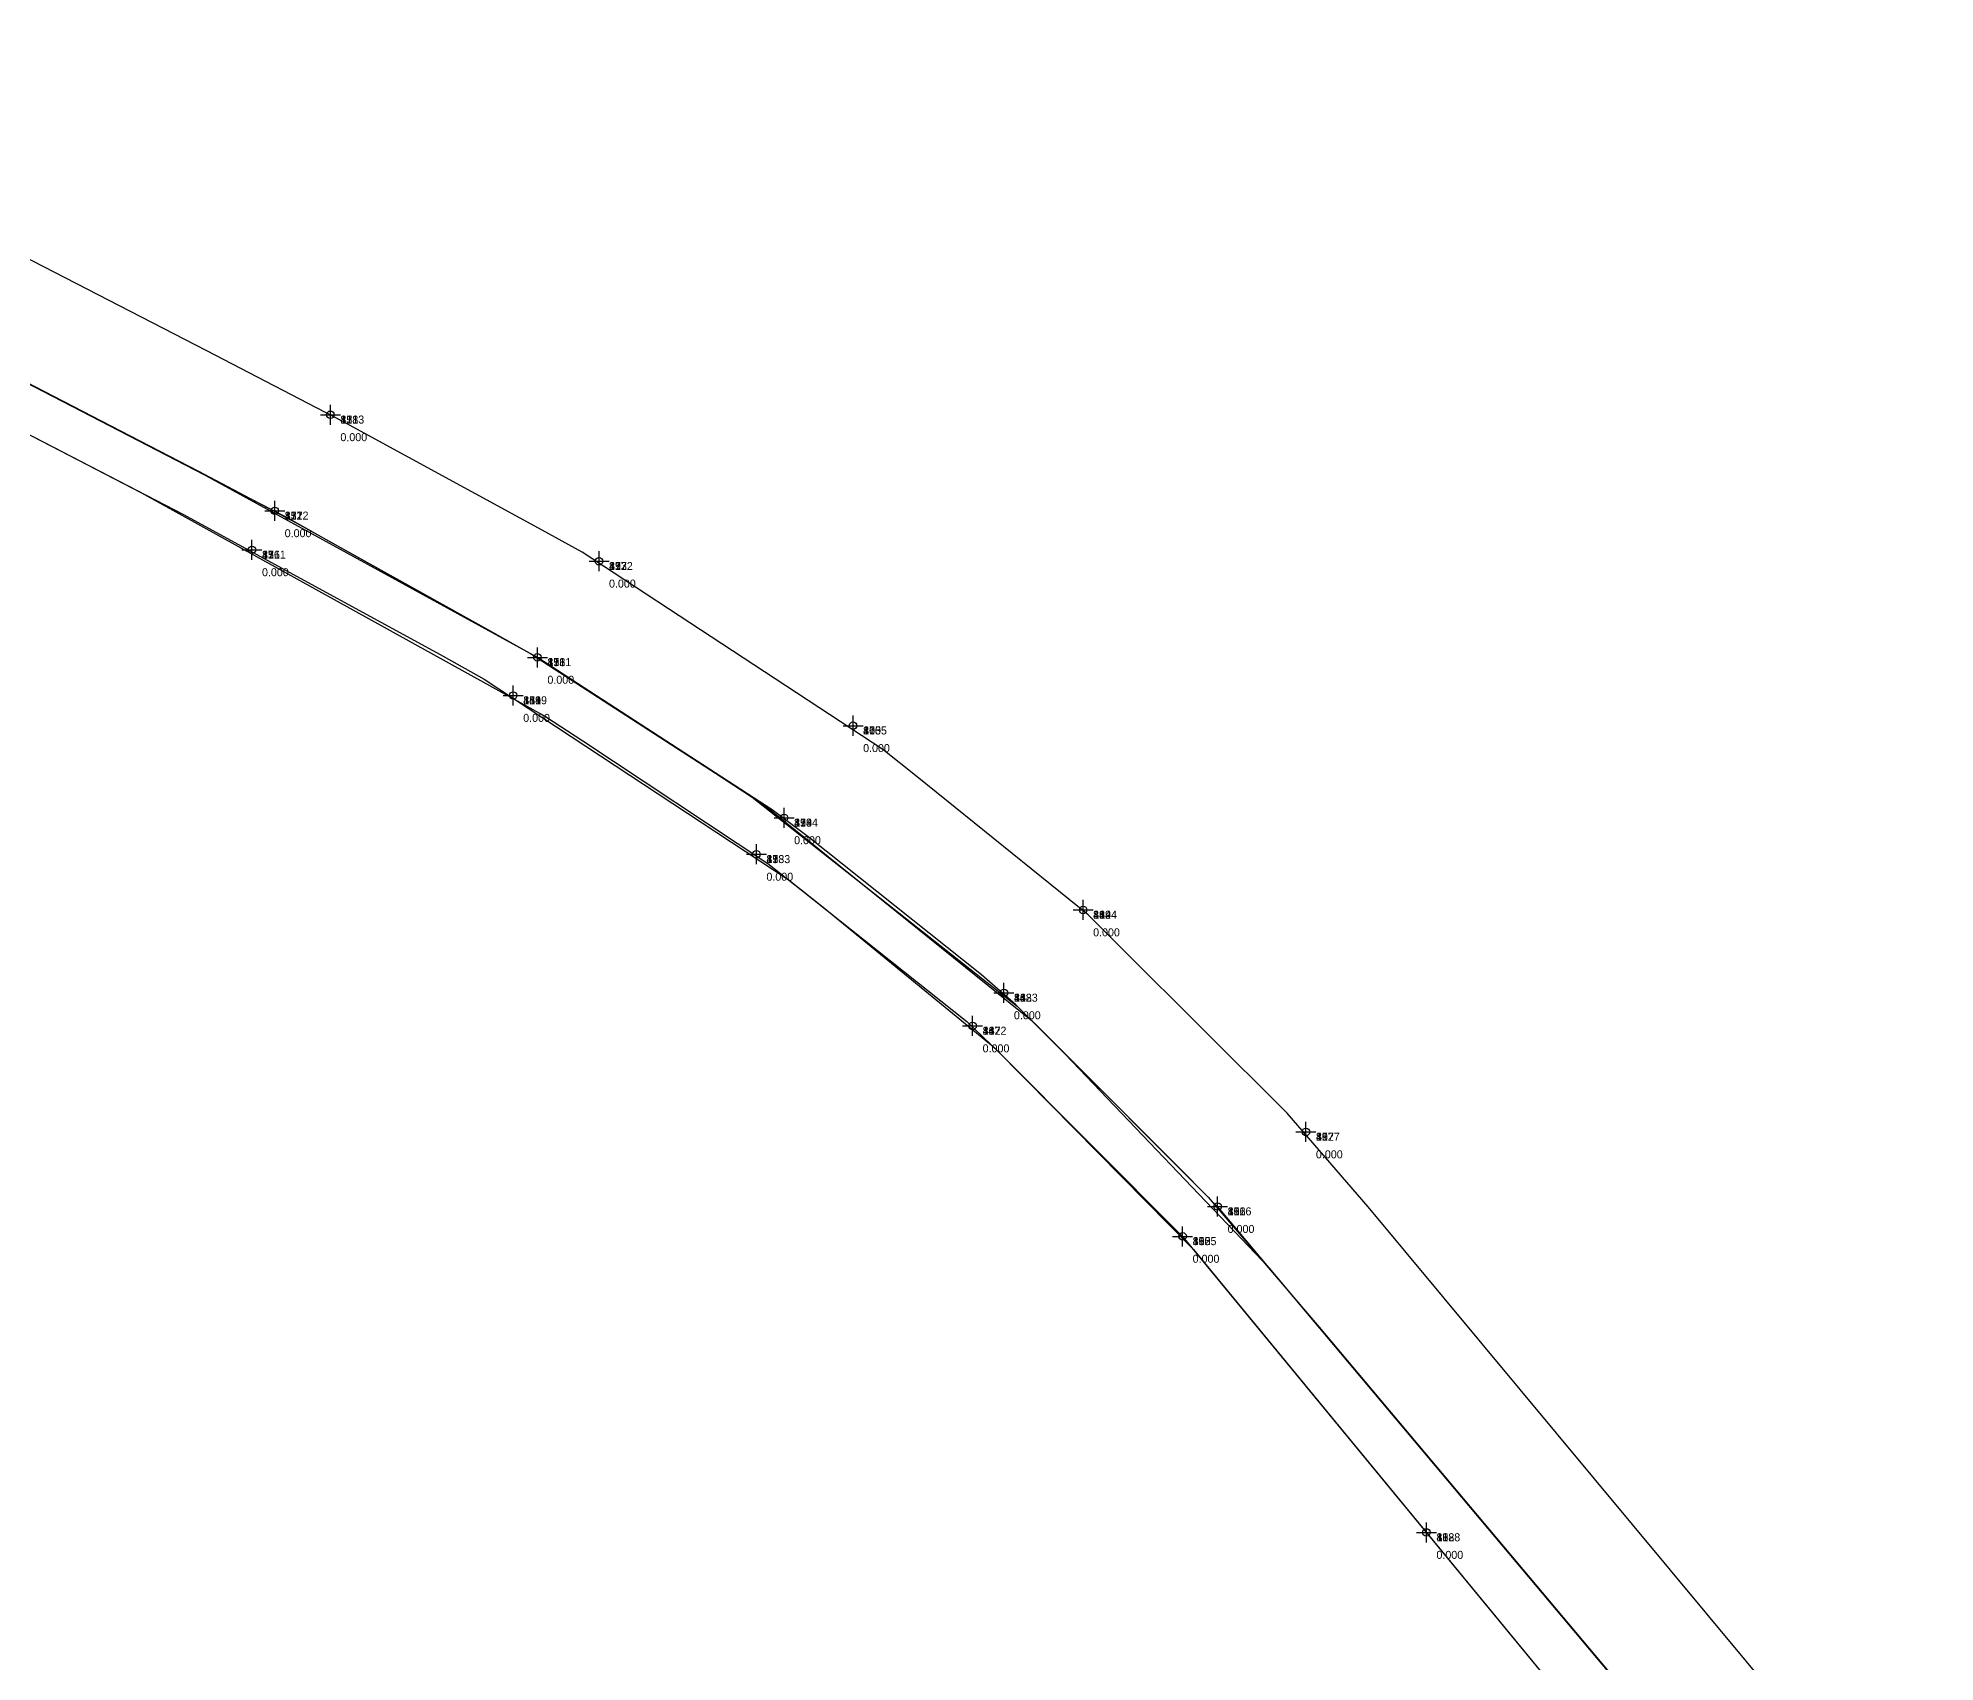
# Model space of a CAD drawing. Header units: metres. Extents: x 581016 to 32581287, y 5319908 to 5321142.
# Drawn here: x 581776.6 to 581966.3, y 5320685.7 to 5320848 of the extents above; entities that cross this region are included whole.
import ezdxf
from ezdxf.enums import TextEntityAlignment as Align

# ---------------------------------------------------------------- set-up
doc = ezdxf.new("R2010")
doc.units = ezdxf.units.M
doc.header["$PDMODE"] = 2
doc.header["$PDSIZE"] = 1
for name, color, linetype in [('Flurstuecksgrenzedxf', 7, 'Continuous'), ('Grenzpunktdxf', 7, 'Continuous'), ('PointHeights', 7, 'Continuous'), ('PointNames', 7, 'Continuous'), ('UmringPStrassenverkehrdxf', 7, 'Continuous'), ('UmringspolygonWegdxf', 7, 'Continuous')]:
    doc.layers.add(name, color=color, linetype=linetype)

msp = doc.modelspace()

# ---------------------------------------------------------------- linework, layer by layer
at = {"layer": 'Flurstuecksgrenzedxf', "color": 178}
for points in [[(581981.43, 5320644.83), (581909.57, 5320731.18), (581901.47, 5320740.53), (581884.88, 5320757.05), (581881.57, 5320760.36), (581864.46, 5320774.15), (581861.03, 5320776.9), (581830.99, 5320796.62), (581826.99, 5320798.8), (581806.99, 5320809.7), (581793.43, 5320816.73), (581705.25, 5320862.18), (581687.61, 5320871.27), (581664.67, 5320883.99), (581660.12, 5320886.51), (581617.25, 5320912.43), (581599.72, 5320923.64), (581463.3, 5321010.37)], [(581981.43, 5320644.83), (581909.57, 5320731.18), (581901.47, 5320740.53), (581884.88, 5320757.05), (581881.57, 5320760.36), (581864.46, 5320774.15), (581861.03, 5320776.9), (581830.99, 5320796.62), (581826.99, 5320798.8), (581806.99, 5320809.7), (581793.43, 5320816.73), (581705.25, 5320862.18), (581687.61, 5320871.27), (581664.67, 5320883.99), (581660.12, 5320886.51), (581617.25, 5320912.43), (581599.72, 5320923.64), (581463.3, 5321010.37)], [(581528.03, 5320956.37), (581615.38, 5320900.01), (581623.76, 5320894.78), (581650.9, 5320878.79), (581686.77, 5320859.39), (581704.41, 5320850.27), (581792.6, 5320804.7), (581802.45, 5320799.51), (581822, 5320788.61), (581825.92, 5320786.43), (581844.32, 5320774.52), (581847.99, 5320772.13), (581874.48, 5320751.23), (581877.66, 5320748.05), (581893.57, 5320732.15), (581904.67, 5320719.13), (581976.99, 5320633.09)], [(581528.03, 5320956.37), (581615.38, 5320900.01), (581623.76, 5320894.78), (581650.9, 5320878.79), (581686.77, 5320859.39), (581704.41, 5320850.27), (581792.6, 5320804.7), (581802.45, 5320799.51), (581822, 5320788.61), (581825.92, 5320786.43), (581844.32, 5320774.52), (581847.99, 5320772.13), (581874.48, 5320751.23), (581877.66, 5320748.05), (581893.57, 5320732.15), (581904.67, 5320719.13), (581976.99, 5320633.09)], [(581989.08, 5320618.7), (581914.6, 5320707.31), (581899.7, 5320725.04), (581879.28, 5320746.44), (581876, 5320749.71), (581848.87, 5320771.56), (581845.08, 5320774.02), (581826.5, 5320786.1), (581791.54, 5320805.24), (581773.38, 5320814.63), (581682.56, 5320861.56), (581677.24, 5320864.44), (581653.58, 5320877.33), (581648.88, 5320879.98), (581625.65, 5320893.67), (581621, 5320896.41), (581532.2, 5320953.68)], [(581989.08, 5320618.7), (581914.6, 5320707.31), (581899.7, 5320725.04), (581879.28, 5320746.44), (581876, 5320749.71), (581848.87, 5320771.56), (581845.08, 5320774.02), (581826.5, 5320786.1), (581791.54, 5320805.24), (581773.38, 5320814.63), (581682.56, 5320861.56), (581677.24, 5320864.44), (581653.58, 5320877.33), (581648.88, 5320879.98), (581625.65, 5320893.67), (581621, 5320896.41), (581532.2, 5320953.68)], [(581586.55, 5320912.54), (581588.2, 5320911.51), (581589.84, 5320910.48), (581591.49, 5320909.45), (581593.14, 5320908.42), (581594.79, 5320907.39), (581596.44, 5320906.36), (581617.87, 5320892.95), (581622.55, 5320890.19), (581645.85, 5320876.43), (581650.55, 5320873.74), (581674.3, 5320860.8), (581679.05, 5320858.22), (581768.73, 5320811.93), (581786.9, 5320802.56), (581827.32, 5320780.17), (581831.05, 5320777.74), (581849.55, 5320765.49), (581852.87, 5320762.86), (581869.44, 5320749.71), (581872.68, 5320746.59), (581891.02, 5320728.22), (581935.37, 5320674.36)], [(581586.55, 5320912.54), (581588.2, 5320911.51), (581589.84, 5320910.48), (581591.49, 5320909.45), (581593.14, 5320908.42), (581594.79, 5320907.39), (581596.44, 5320906.36), (581617.87, 5320892.95), (581622.55, 5320890.19), (581645.85, 5320876.43), (581650.55, 5320873.74), (581674.3, 5320860.8), (581679.05, 5320858.22), (581768.73, 5320811.93), (581786.9, 5320802.56), (581827.32, 5320780.17), (581831.05, 5320777.74), (581849.55, 5320765.49), (581852.87, 5320762.86), (581869.44, 5320749.71), (581872.68, 5320746.59), (581891.02, 5320728.22), (581935.37, 5320674.36)]]:
    msp.add_lwpolyline(points, dxfattribs=at)
at = {"layer": 'Grenzpunktdxf', "color": 178}
for centre in [(581805.8, 5320810.35), (581805.8, 5320810.35), (581805.8, 5320810.35), (581805.8, 5320810.35), (581800.23, 5320800.75), (581800.23, 5320800.75), (581800.23, 5320800.75), (581800.23, 5320800.75), (581797.96, 5320796.85), (581797.96, 5320796.85), (581797.96, 5320796.85), (581797.96, 5320796.85), (581832.66, 5320795.71), (581832.66, 5320795.71), (581832.66, 5320795.71), (581832.66, 5320795.71), (581826.5, 5320786.1), (581826.5, 5320786.1), (581826.5, 5320786.1), (581826.5, 5320786.1), (581824.08, 5320782.29), (581824.08, 5320782.29), (581824.08, 5320782.29), (581824.08, 5320782.29), (581858.07, 5320779.27), (581858.07, 5320779.27), (581858.07, 5320779.27), (581858.07, 5320779.27), (581851.17, 5320770.06), (581851.17, 5320770.06), (581851.17, 5320770.06), (581851.17, 5320770.06), (581848.4, 5320766.41), (581848.4, 5320766.41), (581848.4, 5320766.41), (581848.4, 5320766.41), (581881.07, 5320760.85), (581881.07, 5320760.85), (581881.07, 5320760.85), (581881.07, 5320760.85), (581873.15, 5320752.56), (581873.15, 5320752.56), (581873.15, 5320752.56), (581873.15, 5320752.56), (581870.02, 5320749.25), (581870.02, 5320749.25), (581870.02, 5320749.25), (581870.02, 5320749.25), (581903.35, 5320738.66), (581903.35, 5320738.66), (581903.35, 5320738.66), (581903.35, 5320738.66), (581894.52, 5320731.2), (581894.52, 5320731.2), (581894.52, 5320731.2), (581894.52, 5320731.2), (581891.02, 5320728.22), (581891.02, 5320728.22), (581891.02, 5320728.22), (581891.02, 5320728.22), (581915.4, 5320698.62), (581915.4, 5320698.62), (581915.4, 5320698.62), (581915.4, 5320698.62)]:
    msp.add_circle(centre, 0.375, dxfattribs=at)
at = {"layer": 'Grenzpunktdxf', "linetype": 'Continuous'}
for p in [(581805.8, 5320810.35), (581805.8, 5320810.35), (581805.8, 5320810.35), (581805.8, 5320810.35), (581800.23, 5320800.75), (581800.23, 5320800.75), (581800.23, 5320800.75), (581800.23, 5320800.75), (581797.96, 5320796.85), (581797.96, 5320796.85), (581797.96, 5320796.85), (581797.96, 5320796.85), (581832.66, 5320795.71), (581832.66, 5320795.71), (581832.66, 5320795.71), (581832.66, 5320795.71), (581826.5, 5320786.1), (581826.5, 5320786.1), (581826.5, 5320786.1), (581826.5, 5320786.1), (581824.08, 5320782.29), (581824.08, 5320782.29), (581824.08, 5320782.29), (581824.08, 5320782.29), (581858.07, 5320779.27), (581858.07, 5320779.27), (581858.07, 5320779.27), (581858.07, 5320779.27), (581851.17, 5320770.06), (581851.17, 5320770.06), (581851.17, 5320770.06), (581851.17, 5320770.06), (581848.4, 5320766.41), (581848.4, 5320766.41), (581848.4, 5320766.41), (581848.4, 5320766.41), (581881.07, 5320760.85), (581881.07, 5320760.85), (581881.07, 5320760.85), (581881.07, 5320760.85), (581873.15, 5320752.56), (581873.15, 5320752.56), (581873.15, 5320752.56), (581873.15, 5320752.56), (581870.02, 5320749.25), (581870.02, 5320749.25), (581870.02, 5320749.25), (581870.02, 5320749.25), (581903.35, 5320738.66), (581903.35, 5320738.66), (581903.35, 5320738.66), (581903.35, 5320738.66), (581894.52, 5320731.2), (581894.52, 5320731.2), (581894.52, 5320731.2), (581894.52, 5320731.2), (581891.02, 5320728.22), (581891.02, 5320728.22), (581891.02, 5320728.22), (581891.02, 5320728.22), (581915.4, 5320698.62), (581915.4, 5320698.62), (581915.4, 5320698.62), (581915.4, 5320698.62)]:
    msp.add_point(p, dxfattribs=at)
at = {"layer": 'UmringPStrassenverkehrdxf', "color": 178}
for points in [[(581981.43, 5320644.83), (581909.57, 5320731.18), (581901.47, 5320740.53), (581884.88, 5320757.05), (581881.57, 5320760.36), (581864.46, 5320774.15), (581861.03, 5320776.9), (581830.99, 5320796.62), (581826.99, 5320798.8), (581806.99, 5320809.7), (581793.43, 5320816.73), (581705.25, 5320862.18), (581687.61, 5320871.27), (581664.67, 5320883.99), (581660.12, 5320886.51), (581617.25, 5320912.43), (581599.72, 5320923.64), (581463.3, 5321010.37)], [(581981.43, 5320644.83), (581909.57, 5320731.18), (581901.47, 5320740.53), (581884.88, 5320757.05), (581881.57, 5320760.36), (581864.46, 5320774.15), (581861.03, 5320776.9), (581830.99, 5320796.62), (581826.99, 5320798.8), (581806.99, 5320809.7), (581793.43, 5320816.73), (581705.25, 5320862.18), (581687.61, 5320871.27), (581664.67, 5320883.99), (581660.12, 5320886.51), (581617.25, 5320912.43), (581599.72, 5320923.64), (581463.3, 5321010.37)], [(581528.03, 5320956.37), (581615.38, 5320900.01), (581623.76, 5320894.78), (581650.9, 5320878.79), (581686.77, 5320859.39), (581704.41, 5320850.27), (581792.6, 5320804.7), (581802.45, 5320799.51), (581822, 5320788.61), (581825.92, 5320786.43), (581844.32, 5320774.52), (581847.99, 5320772.13), (581874.48, 5320751.23), (581877.66, 5320748.05), (581893.57, 5320732.15), (581904.67, 5320719.13), (581976.99, 5320633.09)], [(581528.03, 5320956.37), (581615.38, 5320900.01), (581623.76, 5320894.78), (581650.9, 5320878.79), (581686.77, 5320859.39), (581704.41, 5320850.27), (581792.6, 5320804.7), (581802.45, 5320799.51), (581822, 5320788.61), (581825.92, 5320786.43), (581844.32, 5320774.52), (581847.99, 5320772.13), (581874.48, 5320751.23), (581877.66, 5320748.05), (581893.57, 5320732.15), (581904.67, 5320719.13), (581976.99, 5320633.09)]]:
    msp.add_lwpolyline(points, dxfattribs=at)
at = {"layer": 'UmringspolygonWegdxf', "color": 178}
for points in [[(581971.38, 5320639.76), (581894.74, 5320730.94), (581891.2, 5320734.52), (581874.34, 5320751.37), (581870.9, 5320754.35), (581853.56, 5320768.15), (581849.96, 5320770.84), (581830.5, 5320783.5), (581826.61, 5320786.03), (581805.89, 5320797.59), (581801.75, 5320799.9), (581713.62, 5320845.51), (581694.93, 5320855.17), (581646.32, 5320881.49), (581641.54, 5320884.31), (581609.13, 5320904.05), (581590.61, 5320916), (581500.91, 5320973.81)], [(581971.38, 5320639.76), (581894.74, 5320730.94), (581891.2, 5320734.52), (581874.34, 5320751.37), (581870.9, 5320754.35), (581853.56, 5320768.15), (581849.96, 5320770.84), (581830.5, 5320783.5), (581826.61, 5320786.03), (581805.89, 5320797.59), (581801.75, 5320799.9), (581713.62, 5320845.51), (581694.93, 5320855.17), (581646.32, 5320881.49), (581641.54, 5320884.31), (581609.13, 5320904.05), (581590.61, 5320916), (581500.91, 5320973.81)], [(581585.81, 5320912.99), (581587.45, 5320911.97), (581589.15, 5320910.91), (581590.85, 5320909.85), (581592.54, 5320908.79), (581594.24, 5320907.73), (581616.3, 5320893.94), (581621.2, 5320890.99), (581645.17, 5320876.82), (581649.99, 5320874.04), (581674.43, 5320860.73), (581679.32, 5320858.07), (581772.42, 5320810.03), (581791.11, 5320800.38), (581817.06, 5320786.21), (581821.18, 5320783.91), (581851.67, 5320763.82), (581855.08, 5320761.11), (581872.07, 5320747.19), (581875.39, 5320743.88), (581892.1, 5320726.9), (581895.95, 5320722.23), (581934.13, 5320675.87)], [(581585.81, 5320912.99), (581587.45, 5320911.97), (581589.15, 5320910.91), (581590.85, 5320909.85), (581592.54, 5320908.79), (581594.24, 5320907.73), (581616.3, 5320893.94), (581621.2, 5320890.99), (581645.17, 5320876.82), (581649.99, 5320874.04), (581674.43, 5320860.73), (581679.32, 5320858.07), (581772.42, 5320810.03), (581791.11, 5320800.38), (581817.06, 5320786.21), (581821.18, 5320783.91), (581851.67, 5320763.82), (581855.08, 5320761.11), (581872.07, 5320747.19), (581875.39, 5320743.88), (581892.1, 5320726.9), (581895.95, 5320722.23), (581934.13, 5320675.87)]]:
    msp.add_lwpolyline(points, dxfattribs=at)

# ---------------------------------------------------------------- texts
at = {"layer": 'PointHeights', "linetype": 'Continuous'}
for p in [(581806.8, 5320808.51), (581806.8, 5320808.51), (581806.8, 5320808.51), (581806.8, 5320808.51), (581801.23, 5320798.91), (581801.23, 5320798.91), (581801.23, 5320798.91), (581801.23, 5320798.91), (581798.96, 5320795.01), (581798.96, 5320795.01), (581798.96, 5320795.01), (581798.96, 5320795.01), (581833.66, 5320793.87), (581833.66, 5320793.87), (581833.66, 5320793.87), (581833.66, 5320793.87), (581827.5, 5320784.26), (581827.5, 5320784.26), (581827.5, 5320784.26), (581827.5, 5320784.26), (581825.08, 5320780.45), (581825.08, 5320780.45), (581825.08, 5320780.45), (581825.08, 5320780.45), (581859.07, 5320777.43), (581859.07, 5320777.43), (581859.07, 5320777.43), (581859.07, 5320777.43), (581852.17, 5320768.22), (581852.17, 5320768.22), (581852.17, 5320768.22), (581852.17, 5320768.22), (581849.4, 5320764.57), (581849.4, 5320764.57), (581849.4, 5320764.57), (581849.4, 5320764.57), (581882.07, 5320759.01), (581882.07, 5320759.01), (581882.07, 5320759.01), (581882.07, 5320759.01), (581874.15, 5320750.72), (581874.15, 5320750.72), (581874.15, 5320750.72), (581874.15, 5320750.72), (581871.02, 5320747.41), (581871.02, 5320747.41), (581871.02, 5320747.41), (581871.02, 5320747.41), (581904.35, 5320736.82), (581904.35, 5320736.82), (581904.35, 5320736.82), (581904.35, 5320736.82), (581895.52, 5320729.36), (581895.52, 5320729.36), (581895.52, 5320729.36), (581895.52, 5320729.36), (581892.02, 5320726.38), (581892.02, 5320726.38), (581892.02, 5320726.38), (581892.02, 5320726.38), (581916.4, 5320696.78), (581916.4, 5320696.78), (581916.4, 5320696.78), (581916.4, 5320696.78)]:
    msp.add_text('0.000', height=0.8, dxfattribs=at).set_placement(p, align=Align.TOP_LEFT)
at = {"layer": 'PointNames', "linetype": 'Continuous'}
for s, p in [('438', (581806.8, 5320810.27)), ('853', (581806.8, 5320810.27)), ('178', (581806.8, 5320810.27)), ('1113', (581806.8, 5320810.27)), ('437', (581801.23, 5320800.67)), ('852', (581801.23, 5320800.67)), ('1112', (581801.23, 5320800.67)), ('177', (581801.23, 5320800.67)), ('436', (581798.96, 5320796.77)), ('851', (581798.96, 5320796.77)), ('176', (581798.96, 5320796.77)), ('1111', (581798.96, 5320796.77)), ('457', (581833.66, 5320795.63)), ('872', (581833.66, 5320795.63)), ('197', (581833.66, 5320795.63)), ('1132', (581833.66, 5320795.63)), ('456', (581827.5, 5320786.02)), ('871', (581827.5, 5320786.02)), ('196', (581827.5, 5320786.02)), ('1131', (581827.5, 5320786.02)), ('444', (581825.08, 5320782.21)), ('859', (581825.08, 5320782.21)), ('184', (581825.08, 5320782.21)), ('1119', (581825.08, 5320782.21)), ('460', (581859.07, 5320779.19)), ('200', (581859.07, 5320779.19)), ('875', (581859.07, 5320779.19)), ('1135', (581859.07, 5320779.19)), ('459', (581852.17, 5320769.98)), ('874', (581852.17, 5320769.98)), ('199', (581852.17, 5320769.98)), ('1134', (581852.17, 5320769.98)), ('458', (581849.4, 5320766.33)), ('873', (581849.4, 5320766.33)), ('198', (581849.4, 5320766.33)), ('1133', (581849.4, 5320766.33)), ('449', (581882.07, 5320760.77)), ('864', (581882.07, 5320760.77)), ('189', (581882.07, 5320760.77)), ('1124', (581882.07, 5320760.77)), ('448', (581874.15, 5320752.48)), ('863', (581874.15, 5320752.48)), ('188', (581874.15, 5320752.48)), ('1123', (581874.15, 5320752.48)), ('447', (581871.02, 5320749.17)), ('862', (581871.02, 5320749.17)), ('187', (581871.02, 5320749.17)), ('1122', (581871.02, 5320749.17)), ('452', (581904.35, 5320738.58)), ('867', (581904.35, 5320738.58)), ('192', (581904.35, 5320738.58)), ('1127', (581904.35, 5320738.58)), ('451', (581895.52, 5320731.12)), ('866', (581895.52, 5320731.12)), ('191', (581895.52, 5320731.12)), ('1126', (581895.52, 5320731.12)), ('450', (581892.02, 5320728.14)), ('865', (581892.02, 5320728.14)), ('190', (581892.02, 5320728.14)), ('1125', (581892.02, 5320728.14)), ('453', (581916.4, 5320698.54)), ('868', (581916.4, 5320698.54)), ('193', (581916.4, 5320698.54)), ('1128', (581916.4, 5320698.54))]:
    msp.add_text(s, height=0.8, dxfattribs=at).set_placement(p, align=Align.TOP_LEFT)

doc.saveas('drawing.dxf')
